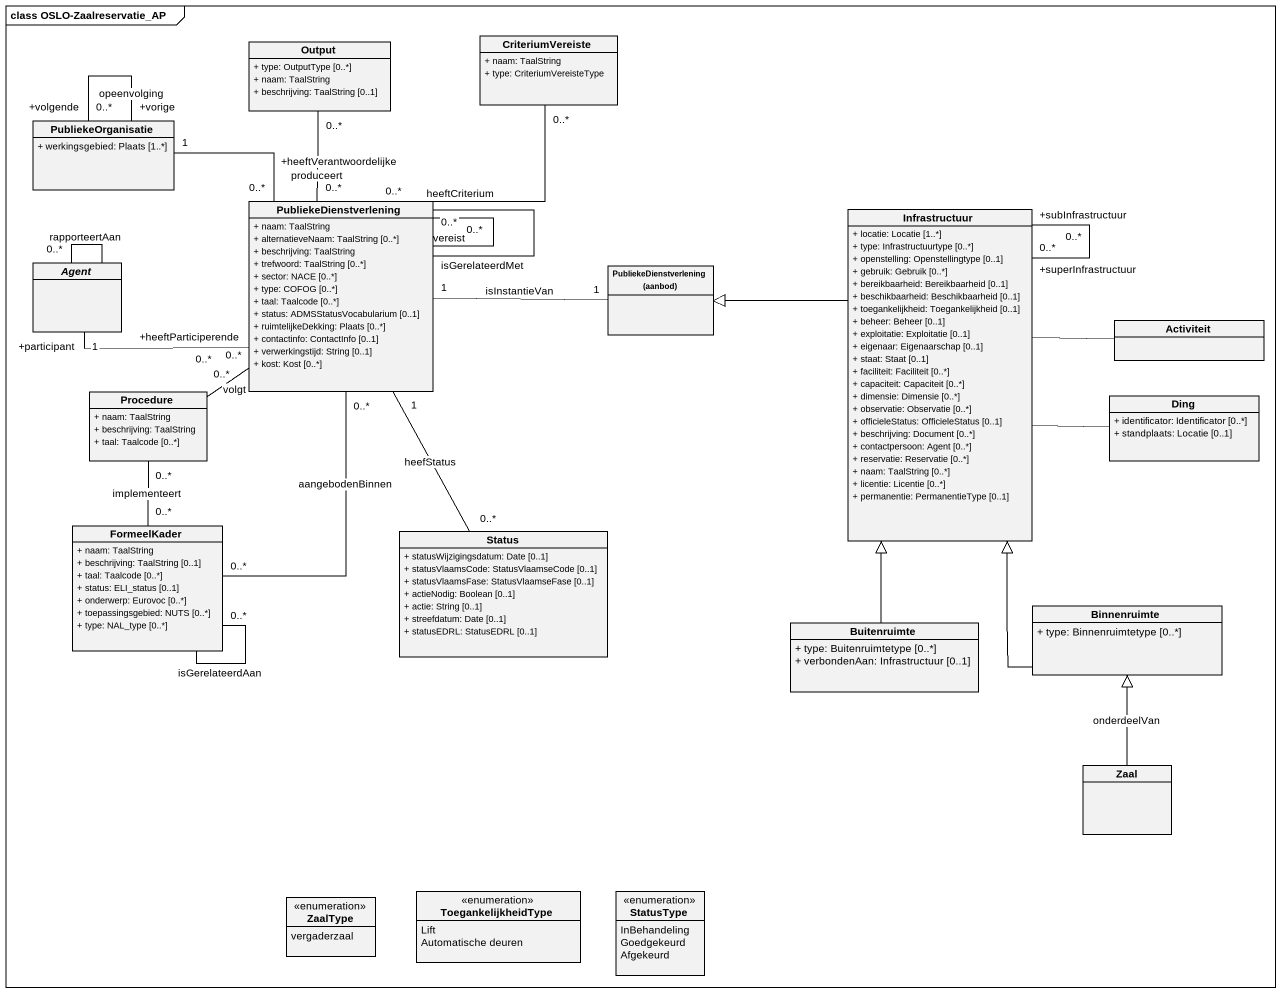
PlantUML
@startuml
mainframe class OSLO-Zaalreservatie_AP
hide circle
hide empty members
skinparam classAttributeIconSize 0
class Output {
  + type: OutputType [0..*]
  + naam: TaalString
  + beschrijving: TaalString [0..1]
}
class CriteriumVereiste {
  + naam: TaalString
  + type: CriteriumVereisteType
}
class PubliekeOrganisatie {
  + werkingsgebied: Plaats [1..*]
}
class PubliekeDienstverlening {
  + naam: TaalString
  + alternatieveNaam: TaalString [0..*]
  + beschrijving: TaalString
  + trefwoord: TaalString [0..*]
  + sector: NACE [0..*]
  + type: COFOG [0..*]
  + taal: Taalcode [0..*]
  + status: ADMSStatusVocabularium [0..1]
  + ruimtelijkeDekking: Plaats [0..*]
  + contactinfo: ContactInfo [0..1]
  + verwerkingstijd: String [0..1]
  + kost: Kost [0..*]
}
class Infrastructuur {
  + locatie: Locatie [1..*]
  + type: Infrastructuurtype [0..*]
  + openstelling: Openstellingtype [0..1]
  + gebruik: Gebruik [0..*]
  + bereikbaarheid: Bereikbaarheid [0..1]
  + beschikbaarheid: Beschikbaarheid [0..1]
  + toegankelijkheid: Toegankelijkheid [0..1]
  + beheer: Beheer [0..1]
  + exploitatie: Exploitatie [0..1]
  + eigenaar: Eigenaarschap [0..1]
  + staat: Staat [0..1]
  + faciliteit: Faciliteit [0..*]
  + capaciteit: Capaciteit [0..*]
  + dimensie: Dimensie [0..*]
  + observatie: Observatie [0..*]
  + officieleStatus: OfficieleStatus [0..1]
  + beschrijving: Document [0..*]
  + contactpersoon: Agent [0..*]
  + reservatie: Reservatie [0..*]
  + naam: TaalString [0..*]
  + licentie: Licentie [0..*]
  + permanentie: PermanentieType [0..1]
}
abstract class "Agent" as Agent_
class "PubliekeDienstverlening (aanbod)" as PubliekeDienstverlening_2
class Activiteit
class Procedure {
  + naam: TaalString
  + beschrijving: TaalString
  + taal: Taalcode [0..*]
}
class Ding {
  + identificator: Identificator [0..*]
  + standplaats: Locatie [0..1]
}
class FormeelKader {
  + naam: TaalString
  + beschrijving: TaalString [0..1]
  + taal: Taalcode [0..*]
  + status: ELI_status [0..1]
  + onderwerp: Eurovoc [0..*]
  + toepassingsgebied: NUTS [0..*]
  + type: NAL_type [0..*]
}
class Status {
  + statusWijzigingsdatum: Date [0..1]
  + statusVlaamsCode: StatusVlaamseCode [0..1]
  + statusVlaamsFase: StatusVlaamseFase [0..1]
  + actieNodig: Boolean [0..1]
  + actie: String [0..1]
  + streefdatum: Date [0..1]
  + statusEDRL: StatusEDRL [0..1]
}
class Buitenruimte {
  + type: Buitenruimtetype [0..*]
  + verbondenAan: Infrastructuur [0..1]
}
class Binnenruimte {
  + type: Binnenruimtetype [0..*]
}
class Zaal
enum ZaalType {
  vergaderzaal
}
enum ToegankelijkheidType {
  Lift
  Automatische deuren
}
enum StatusType {
  InBehandeling
  Goedgekeurd
  Afgekeurd
}
PubliekeOrganisatie "+vorige" -- "+volgende\n0..*" PubliekeOrganisatie : opeenvolging
PubliekeOrganisatie "1" -right- "+heeftVerantwoordelijke\n0..*" PubliekeDienstverlening
PubliekeDienstverlening "0..*" -up- "0..*" Output : produceert
PubliekeDienstverlening "0..*" -up- "0..*" CriteriumVereiste : heeftCriterium
PubliekeDienstverlening -- "0..*" PubliekeDienstverlening : isGerelateerdMet
PubliekeDienstverlening -- "0..*" PubliekeDienstverlening : vereist
PubliekeDienstverlening "1" -right- "1" PubliekeDienstverlening_2 : isInstantieVan
PubliekeDienstverlening "0..*" -- "0..*" Procedure : volgt
PubliekeDienstverlening "0..*" -- "0..*" FormeelKader : aangebodenBinnen
PubliekeDienstverlening "1" -- "0..*" Status : heefStatus
Infrastructuur "+superInfrastructuur\n0..*" -- "+subInfrastructuur\n0..*" Infrastructuur
Infrastructuur -left-|> PubliekeDienstverlening_2
Agent_ "+participant\n1" -right- "+heeftParticiperende\n0..*" PubliekeDienstverlening
Agent_ -- "0..*" Agent_ : rapporteertAan
Activiteit -left- Infrastructuur
Procedure "0..*" -- "0..*" FormeelKader : implementeert
Ding -left- Infrastructuur
FormeelKader -- "0..*" FormeelKader : isGerelateerdAan
Buitenruimte -up-|> Infrastructuur
Binnenruimte -up-|> Infrastructuur
Zaal -up-|> Binnenruimte : onderdeelVan
@enduml
